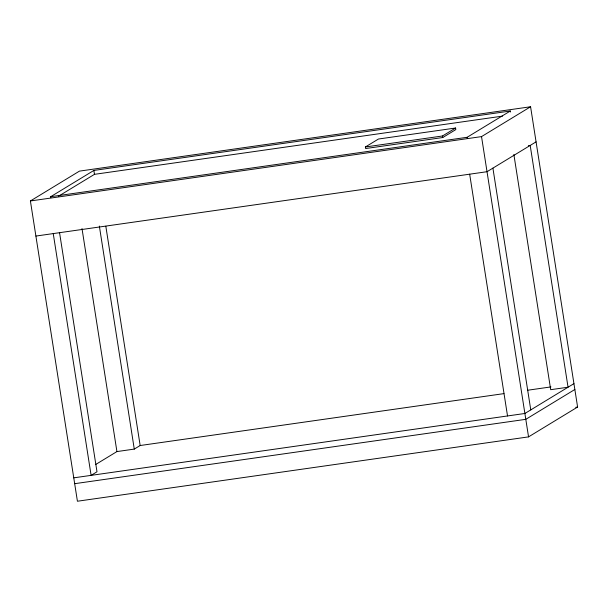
<?xml version="1.0" encoding="UTF-8"?>
<svg xmlns="http://www.w3.org/2000/svg" width="608" height="608" viewBox="0 0 608 608"><rect width="100%" height="100%" fill="white"/><g stroke="black" fill="none" stroke-linecap="round" stroke-linejoin="round"><path stroke-width="0.91" d="M30.4 200.967L79.45 171.122L530.579 106.765L577.6 407.033L528.55 436.878L77.421 501.235L30.4 200.967L481.528 136.61L530.579 106.765M50.844 197.676L50.692 196.703L93.86 170.438L510.287 111.028L510.439 112.001M58.497 196.224L94.476 174.336L502.436 116.136M365.385 146.976L378.465 139.019L455.582 128.022L455.825 129.58L442.746 137.537L365.628 148.542L365.385 146.976L442.502 135.979L455.582 128.022M50.692 196.703L467.119 137.294L510.287 111.028M536.074 141.862L487.023 171.707L35.895 236.064M95.851 464.398L116.926 451.577L134.277 449.099L140.159 445.52L503.941 393.619M573.937 383.633L524.886 413.478L73.758 477.842M574.849 389.485L525.798 419.33L74.67 483.687M528.36 145.7L530.191 145.441L568.047 387.212L550.696 389.69L513.866 154.478M527.448 390.268L550.947 386.908M575.723 407.299L577.6 407.033M492.906 168.127L530.769 409.898M481.528 136.61L528.55 436.878M467.119 137.294L467.271 138.267M469.672 174.184L507.528 415.956M442.502 135.979L442.746 137.537M105.822 226.237L140.159 445.52M93.86 170.438L94.476 174.336M99.347 226.07L134.277 449.099M81.996 228.54L116.926 451.577M59.576 232.818L96.991 471.785L91.109 475.365L53.246 233.594"/></g></svg>
